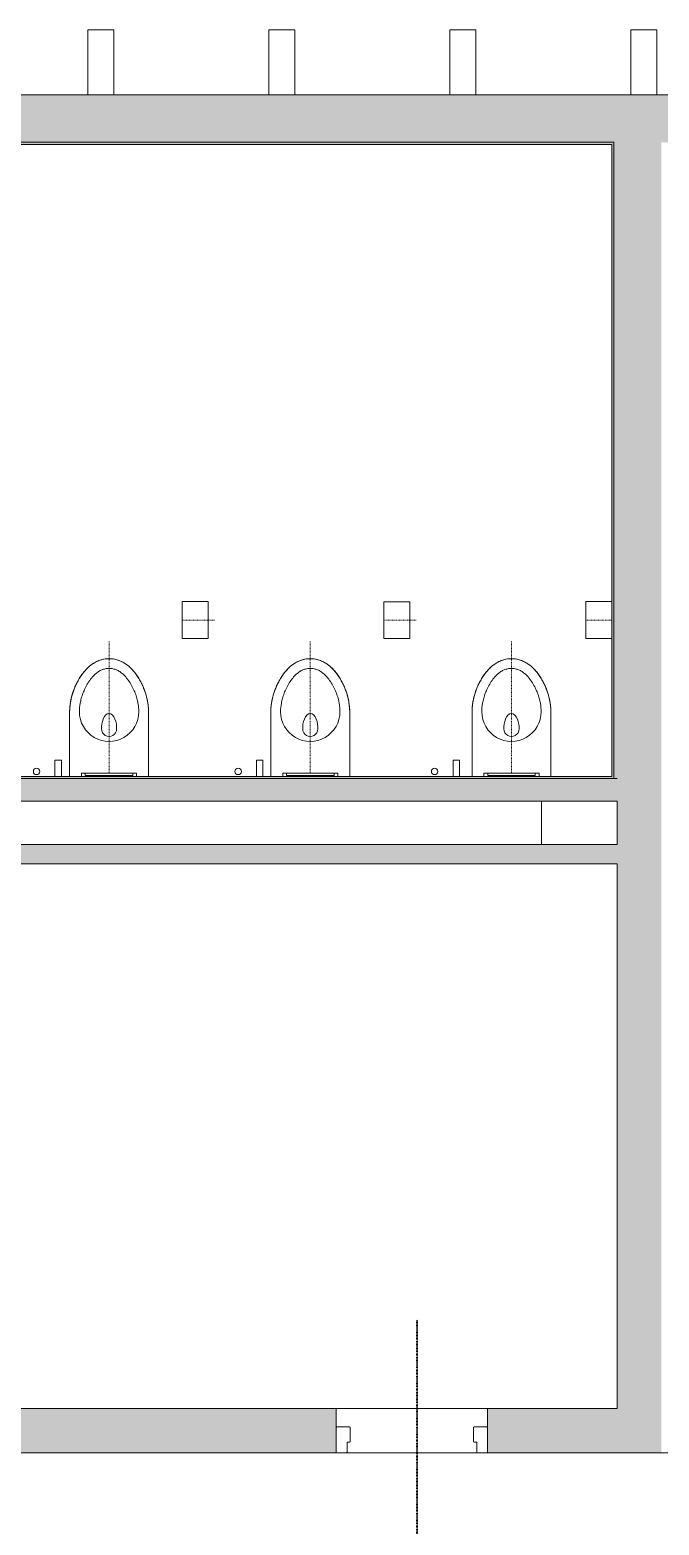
# Model space of a CAD drawing. Header units: millimetres. Extents: x -31340 to 17660, y 19597 to 75297.
# Drawn here: x 1623 to 4534, y 68377 to 75297 of the extents above; entities that cross this region are included whole.
import ezdxf

# ---------------------------------------------------------------- set-up
doc = ezdxf.new("R2010")
doc.units = ezdxf.units.MM
doc.linetypes.add('Dash', pattern=[6.35, 3.175, -3.175])
doc.linetypes.add('dash 1-1', pattern=[2, 1, -1])
for name, color, linetype, lineweight in [('A-DETL', 90, 'Continuous', 5), ('A-DOOR', 31, 'Continuous', 5), ('A-FLOR', 192, 'Continuous', 5), ('A-GLAZ-CWMG', 51, 'Continuous', 5), ('A-WALL', 113, 'Continuous', 5), ('A-WALL-PATT', 111, 'Continuous', 5), ('P-SANR-FIXT', 6, 'Continuous', 5), ('P-SANR-FIXT-HDLN', 131, 'Dash', 5)]:
    doc.layers.add(name, color=color, linetype=linetype, lineweight=lineweight)

# ---------------------------------------------------------------- blocks, each defined once
blk = doc.blocks.new('TOILET PAPER DISPENSER - DS708PAS-8196662-3rd Traffic Floor Plan - Pedestrian')
at = {"layer": 'P-SANR-FIXT', "color": 7}
for p, q in [((85, 0), (-85, 0)), ((-85, 0), (-85, -120)), ((-85, -120), (-85, 0)), ((-85, 0), (85, 0)), ((85, -120), (85, 0)), ((85, 0), (85, -120)), ((-85, -120), (85, -120)), ((85, -120), (-85, -120))]:
    blk.add_line(p, q, dxfattribs=at)
at = {"layer": 'P-SANR-FIXT-HDLN', "color": 7}
blk.add_line((0, 0), (0, -150), dxfattribs=at)
blk = doc.blocks.new('TWOG_Plumbing Accessory Bidet Spray-GEN-UN - THX20NBPIV-V15-3rd Traffic Floor Plan - Pedestrian')
at = {"layer": 'P-SANR-FIXT', "color": 7}
for p, q in [((-15, 75), (-15, 0)), ((15, 75), (-15, 75)), ((15, 0), (15, 75))]:
    blk.add_line(p, q, dxfattribs=at)
for start, end in [(0, 180), (180, 360)]:
    blk.add_arc((-100, 23.4), 15, start, end, dxfattribs=at)
blk = doc.blocks.new('TOTO-WC-WH - TOILET-V16-3rd Traffic Floor Plan - Pedestrian')
at = {"layer": 'P-SANR-FIXT', "color": 7}
for p, q in [((-182.5, -300), (-182.5, 0)), ((-182.5, 0), (-182.5, -300)), ((-127.5, 0), (-127.5, -15)), ((-110, -15), (-127.5, -15)), ((127.5, -15), (110, -15)), ((127.5, -15), (127.5, 0)), ((182.5, 0), (182.5, -300)), ((182.5, 0), (182.5, -300))]:
    blk.add_line(p, q, dxfattribs=at)
for centre, radius in [((0, -300), 137.5), ((0, -220.2), 35)]:
    blk.add_arc(centre, radius, 360, 180, dxfattribs=at)
for points, knots in [([(-35, -220.2), (-36, -233.8), (-30.7, -267.6), (-12.3, -292), (0, -292)], [0, 0, 0, 0, 0.0856719, 0.1699366, 0.1699366, 0.1699366, 0.1699366]), ([(35, -220.2), (36, -233.8), (30.7, -267.6), (12.3, -292), (0, -292)], [0, 0, 0, 0, 0.0856719, 0.1699366, 0.1699366, 0.1699366, 0.1699366]), ([(0, -545), (-8.6, -544.9), (-25, -543.5), (-43.9, -538), (-58, -531.9), (-68.1, -526.5), (-77.7, -520.3), (-89.9, -511.2), (-104, -498.3), (-119, -481), (-132.3, -462.4), (-143.9, -443.1), (-153.7, -423.7), (-164.7, -398.1), (-174.6, -366.9), (-181.2, -331.6), (-182.5, -310.1), (-182.5, -300)], [-1, -1, -1, -1, -0.9375, -0.875, -0.84375, -0.8125, -0.78125, -0.75, -0.6875, -0.625, -0.5625, -0.5, -0.4375, -0.375, -0.25, -0.125, 0, 0, 0, 0]), ([(-182.5, -300), (-182.5, -338.1), (-163, -438.6), (-72.5, -545), (0, -545)], [0, 0, 0, 0, 0.3064, 0.6503698, 0.6503698, 0.6503698, 0.6503698]), ([(-137.5, -300), (-137.5, -311.9), (-135.8, -332), (-129, -361.7), (-121.4, -385), (-111, -409.1), (-97.6, -433.6), (-81.6, -456.1), (-65.1, -473.5), (-49.1, -485.8), (-34, -493.8), (-18.1, -498.8), (-6.3, -500), (0, -500)], [0, 0, 0, 0, 0.118249, 0.1773736, 0.2364981, 0.2956226, 0.3547471, 0.4138717, 0.4729962, 0.5173396, 0.561683, 0.6060264, 0.6503698, 0.6503698, 0.6503698, 0.6503698]), ([(182.5, -300), (182.5, -310.1), (181.2, -331.6), (174.6, -366.9), (164.7, -398.1), (153.7, -423.7), (143.9, -443.1), (132.3, -462.4), (119, -481), (104, -498.3), (89.9, -511.2), (77.7, -520.3), (68.1, -526.5), (58, -531.9), (43.9, -538), (25, -543.5), (8.6, -544.9), (0, -545)], [-1, -1, -1, -1, -0.875, -0.75, -0.625, -0.5625, -0.5, -0.4375, -0.375, -0.3125, -0.25, -0.21875, -0.1875, -0.15625, -0.125, -0.0625, 0, 0, 0, 0]), ([(137.5, -300), (137.5, -311.9), (135.8, -332), (129, -361.7), (121.4, -385), (111, -409.1), (97.6, -433.6), (81.6, -456.1), (65.1, -473.5), (49.1, -485.8), (34, -493.8), (18.1, -498.8), (6.3, -500), (0, -500)], [0, 0, 0, 0, 0.118249, 0.1773736, 0.2364981, 0.2956226, 0.3547471, 0.4138717, 0.4729962, 0.5173396, 0.561683, 0.6060264, 0.6503698, 0.6503698, 0.6503698, 0.6503698]), ([(182.5, -300), (182.5, -338.1), (163, -438.6), (72.5, -545), (0, -545)], [0, 0, 0, 0, 0.3064, 0.6503698, 0.6503698, 0.6503698, 0.6503698])]:
    blk.add_open_spline(points, degree=3, knots=knots, dxfattribs=at)
at = {"layer": 'P-SANR-FIXT-HDLN', "color": 7}
for p, q in [((0, -4), (0, 0)), ((0, -625), (0, -15))]:
    blk.add_line(p, q, dxfattribs=at)
blk = doc.blocks.new('TOILET PAPER DISPENSER - DS708PAS-V17-3rd Traffic Floor Plan - Pedestrian')
at = {"layer": 'P-SANR-FIXT', "color": 7}
for p, q in [((85, 0), (-85, 0)), ((-85, 0), (-85, -120)), ((-85, -120), (-85, 0)), ((-85, 0), (85, 0)), ((85, -120), (85, 0)), ((85, 0), (85, -120))]:
    blk.add_line(p, q, dxfattribs=at)
at = {"layer": 'P-SANR-FIXT-HDLN', "color": 7}
blk.add_line((0, 0), (0, -120), dxfattribs=at)
blk = doc.blocks.new('TOTO-WC-WH - TOILET-V18-3rd Traffic Floor Plan - Pedestrian')
at = {"layer": 'P-SANR-FIXT', "color": 7}
for p, q in [((-182.5, -300), (-182.5, 0)), ((-182.5, 0), (-182.5, -300)), ((-127.5, 0), (-127.5, -15)), ((-110, -15), (-127.5, -15)), ((127.5, -15), (110, -15)), ((127.5, -15), (127.5, 0)), ((182.5, 0), (182.5, -300)), ((182.5, 0), (182.5, -300))]:
    blk.add_line(p, q, dxfattribs=at)
for centre, radius in [((0, -300), 137.5), ((0, -220.2), 35)]:
    blk.add_arc(centre, radius, 360, 180, dxfattribs=at)
for points, knots in [([(-35, -220.2), (-36, -233.8), (-30.7, -267.6), (-12.3, -292), (0, -292)], [0, 0, 0, 0, 0.0856719, 0.1699366, 0.1699366, 0.1699366, 0.1699366]), ([(35, -220.2), (36, -233.8), (30.7, -267.6), (12.3, -292), (0, -292)], [0, 0, 0, 0, 0.0856719, 0.1699366, 0.1699366, 0.1699366, 0.1699366]), ([(0, -545), (-8.6, -544.9), (-25, -543.5), (-43.9, -538), (-58, -531.9), (-68.1, -526.5), (-77.7, -520.3), (-89.9, -511.2), (-104, -498.3), (-119, -481), (-132.3, -462.4), (-143.9, -443.1), (-153.7, -423.7), (-164.7, -398.1), (-174.6, -366.9), (-181.2, -331.6), (-182.5, -310.1), (-182.5, -300)], [-1, -1, -1, -1, -0.9375, -0.875, -0.84375, -0.8125, -0.78125, -0.75, -0.6875, -0.625, -0.5625, -0.5, -0.4375, -0.375, -0.25, -0.125, 0, 0, 0, 0]), ([(-182.5, -300), (-182.5, -338.1), (-163, -438.6), (-72.5, -545), (0, -545)], [0, 0, 0, 0, 0.3064, 0.6503698, 0.6503698, 0.6503698, 0.6503698]), ([(-137.5, -300), (-137.5, -311.9), (-135.8, -332), (-129, -361.7), (-121.4, -385), (-111, -409.1), (-97.6, -433.6), (-81.6, -456.1), (-65.1, -473.5), (-49.1, -485.8), (-34, -493.8), (-18.1, -498.8), (-6.3, -500), (0, -500)], [0, 0, 0, 0, 0.118249, 0.1773736, 0.2364981, 0.2956226, 0.3547471, 0.4138717, 0.4729962, 0.5173396, 0.561683, 0.6060264, 0.6503698, 0.6503698, 0.6503698, 0.6503698]), ([(182.5, -300), (182.5, -310.1), (181.2, -331.6), (174.6, -366.9), (164.7, -398.1), (153.7, -423.7), (143.9, -443.1), (132.3, -462.4), (119, -481), (104, -498.3), (89.9, -511.2), (77.7, -520.3), (68.1, -526.5), (58, -531.9), (43.9, -538), (25, -543.5), (8.6, -544.9), (0, -545)], [-1, -1, -1, -1, -0.875, -0.75, -0.625, -0.5625, -0.5, -0.4375, -0.375, -0.3125, -0.25, -0.21875, -0.1875, -0.15625, -0.125, -0.0625, 0, 0, 0, 0]), ([(137.5, -300), (137.5, -311.9), (135.8, -332), (129, -361.7), (121.4, -385), (111, -409.1), (97.6, -433.6), (81.6, -456.1), (65.1, -473.5), (49.1, -485.8), (34, -493.8), (18.1, -498.8), (6.3, -500), (0, -500)], [0, 0, 0, 0, 0.118249, 0.1773736, 0.2364981, 0.2956226, 0.3547471, 0.4138717, 0.4729962, 0.5173396, 0.561683, 0.6060264, 0.6503698, 0.6503698, 0.6503698, 0.6503698]), ([(182.5, -300), (182.5, -338.1), (163, -438.6), (72.5, -545), (0, -545)], [0, 0, 0, 0, 0.3064, 0.6503698, 0.6503698, 0.6503698, 0.6503698])]:
    blk.add_open_spline(points, degree=3, knots=knots, dxfattribs=at)
at = {"layer": 'P-SANR-FIXT-HDLN', "color": 7}
for p, q in [((0, -4), (0, 0)), ((0, -625), (0, -15))]:
    blk.add_line(p, q, dxfattribs=at)
blk = doc.blocks.new('TWOG_Plumbing Accessory Bidet Spray-GEN-UN - THX20NBPIV-V19-3rd Traffic Floor Plan - Pedestrian')
at = {"layer": 'P-SANR-FIXT', "color": 7}
for p, q in [((-15, 75), (-15, 0)), ((15, 75), (-15, 75)), ((15, 0), (15, 75)), ((-15, 0), (-14.5, 0)), ((14.5, 0), (15, 0))]:
    blk.add_line(p, q, dxfattribs=at)
for start, end in [(0, 180), (180, 360)]:
    blk.add_arc((-100, 23.4), 15, start, end, dxfattribs=at)
blk = doc.blocks.new('TOTO-WC-WH - TOILET-V20-3rd Traffic Floor Plan - Pedestrian')
at = {"layer": 'P-SANR-FIXT', "color": 7}
for p, q in [((-182.5, -300), (-182.5, 0)), ((-182.5, 0), (-182.5, -300)), ((-127.5, 0), (-127.5, -15)), ((-110, -15), (-127.5, -15)), ((127.5, -15), (110, -15)), ((127.5, -15), (127.5, 0)), ((182.5, 0), (182.5, -300)), ((182.5, 0), (182.5, -300))]:
    blk.add_line(p, q, dxfattribs=at)
for centre, radius in [((0, -300), 137.5), ((0, -220.2), 35)]:
    blk.add_arc(centre, radius, 360, 180, dxfattribs=at)
for points, knots in [([(-35, -220.2), (-36, -233.8), (-30.7, -267.6), (-12.3, -292), (0, -292)], [0, 0, 0, 0, 0.0856719, 0.1699366, 0.1699366, 0.1699366, 0.1699366]), ([(35, -220.2), (36, -233.8), (30.7, -267.6), (12.3, -292), (0, -292)], [0, 0, 0, 0, 0.0856719, 0.1699366, 0.1699366, 0.1699366, 0.1699366]), ([(0, -545), (-8.6, -544.9), (-25, -543.5), (-43.9, -538), (-58, -531.9), (-68.1, -526.5), (-77.7, -520.3), (-89.9, -511.2), (-104, -498.3), (-119, -481), (-132.3, -462.4), (-143.9, -443.1), (-153.7, -423.7), (-164.7, -398.1), (-174.6, -366.9), (-181.2, -331.6), (-182.5, -310.1), (-182.5, -300)], [-1, -1, -1, -1, -0.9375, -0.875, -0.84375, -0.8125, -0.78125, -0.75, -0.6875, -0.625, -0.5625, -0.5, -0.4375, -0.375, -0.25, -0.125, 0, 0, 0, 0]), ([(-182.5, -300), (-182.5, -338.1), (-163, -438.6), (-72.5, -545), (0, -545)], [0, 0, 0, 0, 0.3064, 0.6503698, 0.6503698, 0.6503698, 0.6503698]), ([(-137.5, -300), (-137.5, -311.9), (-135.8, -332), (-129, -361.7), (-121.4, -385), (-111, -409.1), (-97.6, -433.6), (-81.6, -456.1), (-65.1, -473.5), (-49.1, -485.8), (-34, -493.8), (-18.1, -498.8), (-6.3, -500), (0, -500)], [0, 0, 0, 0, 0.118249, 0.1773736, 0.2364981, 0.2956226, 0.3547471, 0.4138717, 0.4729962, 0.5173396, 0.561683, 0.6060264, 0.6503698, 0.6503698, 0.6503698, 0.6503698]), ([(182.5, -300), (182.5, -310.1), (181.2, -331.6), (174.6, -366.9), (164.7, -398.1), (153.7, -423.7), (143.9, -443.1), (132.3, -462.4), (119, -481), (104, -498.3), (89.9, -511.2), (77.7, -520.3), (68.1, -526.5), (58, -531.9), (43.9, -538), (25, -543.5), (8.6, -544.9), (0, -545)], [-1, -1, -1, -1, -0.875, -0.75, -0.625, -0.5625, -0.5, -0.4375, -0.375, -0.3125, -0.25, -0.21875, -0.1875, -0.15625, -0.125, -0.0625, 0, 0, 0, 0]), ([(137.5, -300), (137.5, -311.9), (135.8, -332), (129, -361.7), (121.4, -385), (111, -409.1), (97.6, -433.6), (81.6, -456.1), (65.1, -473.5), (49.1, -485.8), (34, -493.8), (18.1, -498.8), (6.3, -500), (0, -500)], [0, 0, 0, 0, 0.118249, 0.1773736, 0.2364981, 0.2956226, 0.3547471, 0.4138717, 0.4729962, 0.5173396, 0.561683, 0.6060264, 0.6503698, 0.6503698, 0.6503698, 0.6503698]), ([(182.5, -300), (182.5, -338.1), (163, -438.6), (72.5, -545), (0, -545)], [0, 0, 0, 0, 0.3064, 0.6503698, 0.6503698, 0.6503698, 0.6503698])]:
    blk.add_open_spline(points, degree=3, knots=knots, dxfattribs=at)
at = {"layer": 'P-SANR-FIXT-HDLN', "color": 7}
for p, q in [((0, -4), (0, 0)), ((0, -625), (0, -15))]:
    blk.add_line(p, q, dxfattribs=at)
blk = doc.blocks.new('TOTO-FLUSH PANEL - MB005DG-9765370-3rd Traffic Floor Plan - Pedestrian')
at = {"layer": 'P-SANR-FIXT', "color": 7}
for p, q in [((-110, 11), (110, 11)), ((-110, 11), (-110, 0)), ((110, 0), (110, 11)), ((110, 0), (-110, 0))]:
    blk.add_line(p, q, dxfattribs=at)
blk = doc.blocks.new('DP4-D101 - DP4-D101-12537075-3rd Traffic Floor Plan - Pedestrian')
at = {"layer": 'A-DOOR'}
for p, q in [((-347, 17.5), (-288, 17.5)), ((-285, 14.5), (-285, -49.5)), ((285, -49.5), (285, 14.5)), ((288, 17.5), (347, 17.5)), ((-300, -55.5), (-300, -99.5)), ((-288, -52.5), (-297, -52.5)), ((297, -52.5), (288, -52.5)), ((300, -99.5), (300, -55.5)), ((-303, -102.5), (-347, -102.5)), ((347, -102.5), (303, -102.5))]:
    blk.add_line(p, q, dxfattribs=at)
for centre, start, end in [((-347, 14.5), 90, 180), ((-347, 14.5), 90, 180), ((-288, 14.5), 0, 90), ((-288, 14.5), 0, 90), ((288, 14.5), 90, 180), ((288, 14.5), 90, 180), ((347, 14.5), 0, 90), ((347, 14.5), 0, 90), ((-297, -55.5), 90, 180), ((-288, -49.5), 270, 0), ((-288, -49.5), 270, 0), ((288, -49.5), 180, 270), ((288, -49.5), 180, 270), ((297, -55.5), 0, 90), ((-347, -99.5), 179.96388, 270), ((-347, -99.5), 179.96388, 218.55079), ((-347, -99.5), 231.41309, 270), ((-303, -99.5), 270, 359.99999), ((-303, -99.5), 270, 0), ((303, -99.5), 180.00001, 270), ((303, -99.5), 180, 270), ((347, -99.5), 270, 0.03612), ((347, -99.5), 270, 308.58691), ((347, -99.5), 321.44921, 0.03612)]:
    blk.add_arc(centre, 3, start, end, dxfattribs=at)

msp = doc.modelspace()

# ---------------------------------------------------------------- hatches: boundary and pattern name
at = {"layer": 'A-WALL-PATT'}
h = msp.add_hatch(color=256, dxfattribs=at)
h.paths.add_polyline_path([(4545.1, 74777), (6145.1, 74777), (6145.1, 74997), (1095.1, 74997), (1095.1, 74777), (4325.1, 74777)])
h.paths.add_polyline_path([(-2974.9, 74777), (-1384.9, 74777), (-1384.9, 74997), (-2974.9, 74997), (-2974.9, 74907.8)])
h = msp.add_hatch(color=256, dxfattribs=at)
h.paths.add_polyline_path([(-2964.9, 74767), (-1384.9, 74767), (-1384.9, 74777), (-2964.9, 74777)])
h.paths.add_polyline_path([(4325.1, 74767), (4325.1, 74777), (1095.1, 74777), (1095.1, 74767), (4315.1, 74767)])
for points in [[(4325.1, 71832), (4325.1, 74767), (4315.1, 74767), (4315.1, 71832)], [(4340.1, 71832), (4545.1, 71832), (4545.1, 74777), (4325.1, 74777), (4325.1, 71832)], [(1515.1, 71727), (4340.1, 71727), (4340.1, 71832), (1395.1, 71832), (1395.1, 71727), (1500.1, 71727)], [(1525.1, 71832), (4315.1, 71832), (4315.1, 71842), (1515.1, 71842), (1515.1, 71832)], [(4545.1, 68712), (4545.1, 71832), (4340.1, 71832), (4340.1, 68712)], [(1500.1, 71437), (4340.1, 71437), (4340.1, 71527), (1395.1, 71527), (1395.1, 71437)]]:
    msp.add_hatch(color=256, dxfattribs=at).paths.add_polyline_path(points)
h = msp.add_hatch(color=256, dxfattribs=at)
h.paths.add_polyline_path([(-2192.8, 68712), (3040.1, 68712), (3040.1, 68917), (-2569.9, 68917), (-2569.9, 68712)])
h.paths.add_polyline_path([(3740.1, 68712), (4340.1, 68712), (4340.1, 68917), (3740.1, 68917)])

# ---------------------------------------------------------------- linework, layer by layer
at = {"layer": 'A-DETL', "linetype": 'dash 1-1', "lineweight": 40}
msp.add_line((3415.1, 67409.5), (3415.1, 69328.1), dxfattribs=at)
at = {"layer": 'A-FLOR'}
for p, q in [((3990.1, 71527), (3990.1, 71727)), ((3740.1, 68917), (3040.1, 68917)), ((3043.1, 68712), (3040.1, 68712)), ((3693.1, 68712), (3087.1, 68712)), ((3740.1, 68712), (3737.1, 68712))]:
    msp.add_line(p, q, dxfattribs=at)
at = {"layer": 'A-GLAZ-CWMG'}
for p, q in [((2011, 75297), (1891, 75297)), ((1891, 75297), (1891, 74997)), ((2011, 74997), (2011, 75297)), ((2848.5, 75297), (2728.5, 75297)), ((2728.5, 75297), (2728.5, 74997)), ((2848.5, 74997), (2848.5, 75297)), ((3686, 75297), (3566, 75297)), ((3566, 75297), (3566, 74997)), ((3686, 74997), (3686, 75297)), ((4523.5, 75297), (4403.5, 75297)), ((4403.5, 75297), (4403.5, 74997)), ((4523.5, 74997), (4523.5, 75297)), ((1891, 74997), (2011, 74997)), ((2728.5, 74997), (2848.5, 74997)), ((3566, 74997), (3686, 74997)), ((4403.5, 74997), (4523.5, 74997))]:
    msp.add_line(p, q, dxfattribs=at)
at = {"layer": 'A-WALL', "lineweight": 15}
for p, q in [((8695.1, 74997), (1044.8, 74997)), ((-2974.9, 74777), (4325.1, 74777)), ((4315.1, 74767), (-2964.9, 74767)), ((4325.1, 74777), (1044.8, 74777)), ((4315.1, 74767), (4315.1, 71842)), ((4325.1, 74777), (4325.1, 71832)), ((4325.1, 71832), (4325.1, 74777)), ((4340.1, 71832), (1515.1, 71832)), ((4315.1, 71842), (1525.1, 71842)), ((1500.1, 71727), (4340.1, 71727)), ((4340.1, 71727), (4340.1, 71527)), ((4340.1, 71527), (1500.1, 71527)), ((-1329.9, 71437), (4340.1, 71437)), ((4340.1, 71437), (4340.1, 68917)), ((3040.1, 68917), (-1329.9, 68917)), ((3040.1, 68712), (3040.1, 68917)), ((4340.1, 68917), (3740.1, 68917)), ((3740.1, 68917), (3740.1, 68712)), ((-2569.9, 68712), (3040.1, 68712)), ((3740.1, 68712), (4645.1, 68712))]:
    msp.add_line(p, q, dxfattribs=at)

# ---------------------------------------------------------------- block references
at = {"layer": 'A-DOOR'}
msp.add_blockref('DP4-D101 - DP4-D101-12537075-3rd Traffic Floor Plan - Pedestrian', (3390.1, 68814.5), dxfattribs=at)
at = {"layer": 'P-SANR-FIXT', "color": 7}
for name, p, rotation in [('TOILET PAPER DISPENSER - DS708PAS-8196662-3rd Traffic Floor Plan - Pedestrian', (2327.1, 72566.1), 90.00000000000058), ('TOILET PAPER DISPENSER - DS708PAS-8196662-3rd Traffic Floor Plan - Pedestrian', (3261.1, 72565.1), 90.00000000000058), ('TOILET PAPER DISPENSER - DS708PAS-V17-3rd Traffic Floor Plan - Pedestrian', (4195.1, 72566.1), 90.00000000000058), ('TOTO-WC-WH - TOILET-V16-3rd Traffic Floor Plan - Pedestrian', (1989.1, 71842), 179.9999832695217), ('TOTO-WC-WH - TOILET-V20-3rd Traffic Floor Plan - Pedestrian', (2920.1, 71842), 179.9999832695217), ('TOTO-WC-WH - TOILET-V18-3rd Traffic Floor Plan - Pedestrian', (3851.1, 71842), 179.9999832695217), ('TOTO-FLUSH PANEL - MB005DG-9765370-3rd Traffic Floor Plan - Pedestrian', (1989.1, 71857), 180), ('TOTO-FLUSH PANEL - MB005DG-9765370-3rd Traffic Floor Plan - Pedestrian', (2920.1, 71857), 180), ('TOTO-FLUSH PANEL - MB005DG-9765370-3rd Traffic Floor Plan - Pedestrian', (3851.1, 71857), 180)]:
    msp.add_blockref(name, p, dxfattribs=dict(at, rotation=rotation))
for name, p in [('TWOG_Plumbing Accessory Bidet Spray-GEN-UN - THX20NBPIV-V15-3rd Traffic Floor Plan - Pedestrian', (1753.6, 71842)), ('TWOG_Plumbing Accessory Bidet Spray-GEN-UN - THX20NBPIV-V19-3rd Traffic Floor Plan - Pedestrian', (2686.1, 71842)), ('TWOG_Plumbing Accessory Bidet Spray-GEN-UN - THX20NBPIV-V15-3rd Traffic Floor Plan - Pedestrian', (3595.6, 71842))]:
    msp.add_blockref(name, p, dxfattribs=at)

doc.saveas('drawing.dxf')
